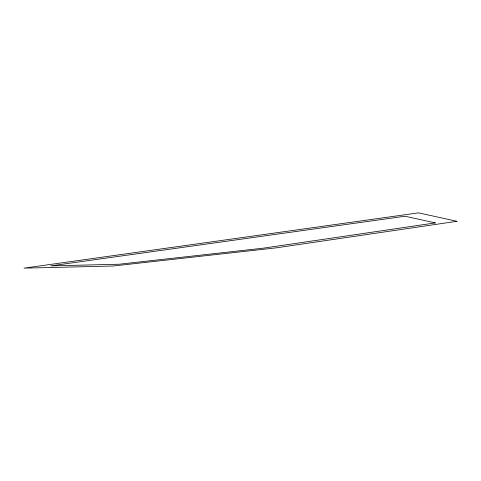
<?xml version="1.0" encoding="UTF-8"?>
<svg xmlns="http://www.w3.org/2000/svg" width="481" height="481" viewBox="0 0 481 481"><rect width="100%" height="100%" fill="white"/><g stroke="black" fill="none" stroke-linecap="round" stroke-linejoin="round"><path stroke-width="0.72" d="M435.335 222.901L263.167 248.184L119.054 264.237L50.824 265.867L404.978 216.228L435.335 222.901M456.95 221.302L276.1 247.865L113.113 266.017L24.05 268.139L418.518 212.861L456.95 221.302"/></g></svg>
